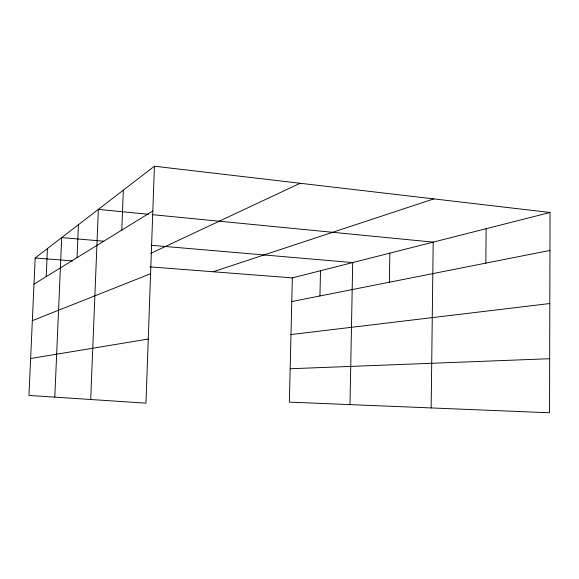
<?xml version="1.0" encoding="UTF-8"?>
<svg xmlns="http://www.w3.org/2000/svg" width="579" height="579" viewBox="0 0 579 579"><rect width="100%" height="100%" fill="white"/><g stroke="black" fill="none" stroke-linecap="round" stroke-linejoin="round"><path stroke-width="0.87" d="M550.05 212.486L549.543 412.776L289.37 402.13L292.337 277.877L550.05 212.486L154.419 166.224L35.181 258.002L28.95 395.443L145.966 403.15L154.419 166.224M485.853 263.119L486.128 228.705M431.16 407.934L433.193 242.138L152.176 214.643M389.385 282.219L389.841 253.132M350.006 404.612L352.698 262.562L151.119 245.272M319.955 295.956L320.505 270.726M121.793 230.102L123.32 190.165M90.7 399.51L98.35 209.381L148.586 214.295M77.043 257.655L78.418 224.724M46.204 276.639L47.449 248.557M54.802 397.151L61.692 237.6L103.815 241.211M33.995 284.151L152.82 211.002M150.735 253.363L300.139 183.261M32.337 320.657L150.583 273.737M213.137 271.754L433.809 198.894M291.773 301.536L549.956 250.432M30.622 358.495L148.253 339.062M290.984 334.553L549.818 303.526M290.166 368.751L549.681 358.719M35.181 258.002L72.447 260.883M149.86 266.868L292.337 277.877"/></g></svg>
